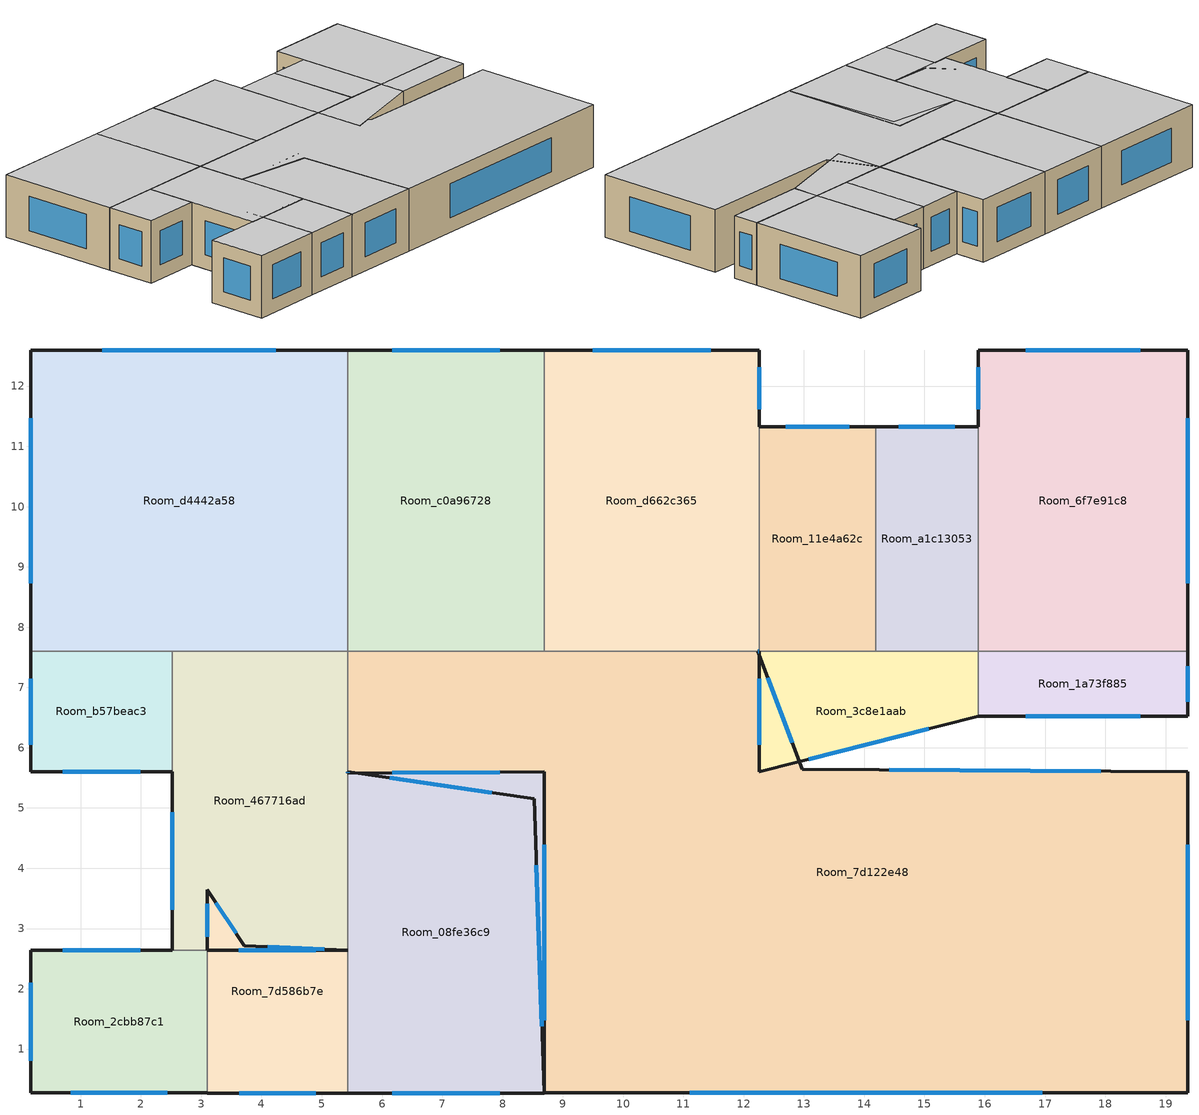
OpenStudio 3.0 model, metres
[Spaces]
Room_11e4a62c
 floor adiabatic (Generic Interior Floor): 14.19,11.33 14.19,7.6 12.26,7.6 12.26,11.33 z0
 wall outside: 14.19,11.33 12.26,11.33 z0:2.5
 wall to Room_3c8e1aab: 12.26,7.6 14.19,7.6 z0:2.5
 wall to Room_a1c13053: 14.19,7.6 14.19,11.33 z0:2.5
 wall to Room_d662c365: 12.26,11.33 12.26,7.6 z0:2.5
 window: 13.75,11.33 12.7,11.33 z0.57:1.93
 ceiling adiabatic (Generic Interior Ceiling): 14.19,7.6 14.19,11.33 12.26,11.33 12.26,7.6 z2.5
Room_a1c13053
 floor adiabatic (Generic Interior Floor): 15.89,11.33 15.89,7.6 14.19,7.6 14.19,11.33 z0
 wall outside: 15.89,11.33 14.19,11.33 z0:2.5
 wall to Room_3c8e1aab: 14.19,7.6 15.89,7.6 z0:2.5
 wall to Room_6f7e91c8: 15.89,7.6 15.89,11.33 z0:2.5
 window: 15.5,11.33 14.58,11.33 z0.57:1.93
 ceiling adiabatic (Generic Interior Ceiling): 15.89,7.6 15.89,11.33 14.19,11.33 14.19,7.6 z2.5
Room_d662c365
 floor adiabatic (Generic Interior Floor): 12.26,12.6 12.26,7.6 8.69,7.6 8.69,12.6 z0
 wall outside: 12.24,7.6 12.26,7.6 / 12.26,11.33 12.26,12.6 8.69,12.6 z0:2.5
 wall to Room_c0a96728: 8.69,12.6 8.69,7.6 z0:2.5
 wall to Room_7d122e48: 8.69,7.6 12.24,7.6 z0:2.5
 window: 12.24,7.6 12.25,7.6 / 12.26,11.62 12.26,12.31 / 11.45,12.6 9.5,12.6 z0.57:1.93
 ceiling adiabatic (Generic Interior Ceiling): 12.26,7.6 12.26,12.6 8.69,12.6 8.69,7.6 z2.5
Room_c0a96728
 floor adiabatic (Generic Interior Floor): 8.69,12.6 8.69,7.6 5.43,7.6 5.43,12.6 z0
 wall outside: 8.69,12.6 5.43,12.6 z0:2.5
 wall to Room_7d122e48: 5.43,7.6 8.69,7.6 z0:2.5
 wall to Room_d4442a58: 5.43,12.6 5.43,7.6 z0:2.5
 window: 7.95,12.6 6.17,12.6 z0.57:1.93
 ceiling adiabatic (Generic Interior Ceiling): 8.69,7.6 8.69,12.6 5.43,12.6 5.43,7.6 z2.5
Room_d4442a58
 floor adiabatic (Generic Interior Floor): 5.43,12.6 5.43,7.6 0.17,7.6 0.17,12.6 z0
 wall outside: 5.43,12.6 0.17,12.6 0.17,7.6 z0:2.5
 wall to Room_b57beac3: 0.17,7.6 2.52,7.6 z0:2.5
 wall to Room_467716ad: 2.52,7.6 5.43,7.6 z0:2.5
 window: 4.24,12.6 1.36,12.6 / 0.17,11.47 0.17,8.73 z0.57:1.93
 ceiling adiabatic (Generic Interior Ceiling): 5.43,7.6 5.43,12.6 0.17,12.6 0.17,7.6 z2.5
Room_6f7e91c8
 floor adiabatic (Generic Interior Floor): 19.37,12.6 19.37,7.6 15.89,7.6 15.89,12.6 z0
 wall outside: 19.37,7.6 19.37,12.6 15.89,12.6 15.89,11.33 z0:2.5
 wall to Room_1a73f885: 15.89,7.6 19.37,7.6 z0:2.5
 window: 19.37,8.73 19.37,11.47 / 18.58,12.6 16.68,12.6 / 15.89,12.31 15.89,11.62 z0.57:1.93
 ceiling adiabatic (Generic Interior Ceiling): 19.37,7.6 19.37,12.6 15.89,12.6 15.89,7.6 z2.5
Room_1a73f885
 floor adiabatic (Generic Interior Floor): 19.37,7.6 19.37,6.52 15.89,6.52 15.89,7.6 z0
 wall outside: 15.89,6.52 19.37,6.52 19.37,7.6 z0:2.5
 wall to Room_3c8e1aab: 15.89,7.6 15.89,6.52 z0:2.5
 window: 16.68,6.52 18.58,6.52 / 19.37,6.76 19.37,7.36 z0.57:1.93
 ceiling adiabatic (Generic Interior Ceiling): 19.37,6.52 19.37,7.6 15.89,7.6 15.89,6.52 z2.5
Room_3c8e1aab
 floor adiabatic (Generic Interior Floor): 15.89,7.6 15.89,6.52 12.26,5.6 12.26,7.6 z0
 wall outside: 12.26,7.6 12.26,5.6 15.89,6.52 z0:2.5
 window: 13.08,5.81 15.07,6.31 / 12.26,7.15 12.26,6.05 z0.57:1.93
 ceiling adiabatic (Generic Interior Ceiling): 12.26,5.6 15.89,6.52 15.89,7.6 12.26,7.6 z2.5
Room_b57beac3
 floor adiabatic (Generic Interior Floor): 2.52,7.6 2.52,5.6 0.17,5.6 0.17,7.6 z0
 wall outside: 0.17,7.6 0.17,5.6 2.52,5.6 z0:2.5
 wall to Room_467716ad: 2.52,5.6 2.52,7.6 z0:2.5
 window: 0.7,5.6 1.99,5.6 / 0.17,7.15 0.17,6.05 z0.57:1.93
 ceiling adiabatic (Generic Interior Ceiling): 2.52,5.6 2.52,7.6 0.17,7.6 0.17,5.6 z2.5
Room_467716ad
 floor adiabatic (Generic Interior Floor): 5.43,7.6 5.43,2.64 2.52,2.64 2.52,7.6 z0
 wall outside: 3.1,2.64 5.43,2.64 / 5.43,5.58 5.43,5.6 / 2.52,5.6 2.52,2.64 z0:2.5
 wall to Room_2cbb87c1: 2.52,2.64 3.1,2.64 z0:2.5
 wall to Room_08fe36c9: 5.43,2.64 5.43,5.58 z0:2.5
 wall to Room_7d122e48: 5.43,5.6 5.43,7.6 z0:2.5
 window: 3.63,2.64 4.9,2.64 / 5.43,5.58 5.43,5.6 / 2.52,4.93 2.52,3.31 z0.57:1.93
 ceiling adiabatic (Generic Interior Ceiling): 5.43,2.64 5.43,7.6 2.52,7.6 2.52,2.64 z2.5
Room_7d122e48
 floor adiabatic (Generic Interior Floor): 12.24,7.6 12.97,5.64 19.37,5.6 19.37,0.27 8.69,0.27 8.52,5.16 5.43,5.6 5.43,7.6 z0
 wall outside: 5.43,5.6 8.52,5.16 8.69,0.27 19.37,0.27 19.37,5.6 12.97,5.64 12.24,7.6 z0:2.5
 window: 6.13,5.5 7.82,5.26 / 8.56,4.05 8.65,1.38 / 11.11,0.27 16.95,0.27 / 19.37,1.48 19.37,4.39 / 17.92,5.61 14.42,5.63 / 12.8,6.09 12.4,7.16 z0.57:1.93
 ceiling adiabatic (Generic Interior Ceiling): 19.37,0.27 19.37,5.6 12.97,5.64 12.24,7.6 5.43,7.6 5.43,5.6 8.52,5.16 8.69,0.27 z2.5
Room_08fe36c9
 floor adiabatic (Generic Interior Floor): 8.69,5.6 8.69,0.27 5.43,0.27 5.43,5.58 z0
 wall outside: 5.43,0.27 8.69,0.27 8.69,5.6 5.43,5.58 z0:2.5
 wall to Room_7d586b7e: 5.43,2.64 5.43,0.27 z0:2.5
 window: 6.17,0.27 7.95,0.27 / 8.69,1.48 8.69,4.39 / 7.95,5.59 6.17,5.58 z0.57:1.93
 ceiling adiabatic (Generic Interior Ceiling): 8.69,0.27 8.69,5.6 5.43,5.58 5.43,0.27 z2.5
Room_7d586b7e
 floor adiabatic (Generic Interior Floor): 3.1,3.64 3.72,2.72 5.43,2.64 5.43,0.27 3.1,0.27 z0
 wall outside: 3.1,0.27 5.43,0.27 / 5.43,2.64 3.72,2.72 3.1,3.64 3.1,2.64 z0:2.5
 wall to Room_2cbb87c1: 3.1,2.64 3.1,0.27 z0:2.5
 window: 3.1,3.41 3.1,2.87 / 3.63,0.27 4.9,0.27 / 5.04,2.66 4.1,2.7 / 3.58,2.93 3.24,3.43 z0.57:1.93
 ceiling adiabatic (Generic Interior Ceiling): 5.43,0.27 5.43,2.64 3.72,2.72 3.1,3.64 3.1,0.27 z2.5
Room_2cbb87c1
 floor adiabatic (Generic Interior Floor): 3.1,2.64 3.1,0.27 0.17,0.27 0.17,2.64 z0
 wall outside: 2.52,2.64 0.17,2.64 0.17,0.27 3.1,0.27 z0:2.5
 window: 0.83,0.27 2.44,0.27 / 1.99,2.64 0.7,2.64 / 0.17,2.1 0.17,0.81 z0.57:1.93
 ceiling adiabatic (Generic Interior Ceiling): 3.1,0.27 3.1,2.64 0.17,2.64 0.17,0.27 z2.5
[Building]
Building 1: North Axis {deg}=-0; Default Construction Set=Default Generic Construction Set; Standards Building Type=MediumOffice
[Site]
Site 1: Terrain=City
[SizingPeriod:DesignDay] Barometric Pressure {Pa}=101253; Sky Clearness=0; Snow Indicator=0; Day of Month=21; Daylight Saving Time Indicator=0; Dry-Bulb Temperature Range Modifier Type=DefaultMultipliers
Name | Maximum Dry-Bulb Temperature {C} | Daily Dry-Bulb Temperature Range {deltaC} | Humidity Indicating Conditions at Maximum Dry-Bulb | Wind Speed {m/s} | Wind Direction {deg} | Month | Day Type | Humidity Indicating Type | Solar Model Indicator | ASHRAE Taub | ASHRAE Taud
Boston Logan IntL Arpt Ann Htg 99.6% Condns DB | -13.6 | 0 | -13.6 | 7.2 | 320 | 1 | WinterDesignDay | Wetbulb | ASHRAEClearSky
Boston Logan IntL Arpt Ann Hum_n 99.6% Condns DP=>MCDB | -12 | 0 | -24.4 | 7.2 | 320 | 1 | WinterDesignDay | Dewpoint | ASHRAEClearSky
Boston Logan IntL Arpt Ann Htg Wind 99.6% Condns WS=>MCDB | 2.1 | 0 | 2.1 | 14.1 | 320 | 1 | WinterDesignDay | Wetbulb | ASHRAEClearSky
Boston Logan IntL Arpt Ann Clg .4% Condns DB=>MWB | 32.7 | 8.4 | 22.9 | 6.3 | 270 | 7 | SummerDesignDay | Wetbulb | ASHRAETau | 0.488 | 1.95
Boston Logan IntL Arpt Ann Clg .4% Condns WB=>MDB | 30.2 | 8.4 | 24.6 | 6.3 | 270 | 7 | SummerDesignDay | Wetbulb | ASHRAETau | 0.488 | 1.95
Boston Logan IntL Arpt Ann Clg .4% Condns DP=>MDB | 27.3 | 8.4 | 22.8 | 6.3 | 270 | 7 | SummerDesignDay | Dewpoint | ASHRAETau | 0.488 | 1.95
Boston Logan IntL Arpt Ann Clg .4% Condns Enth=>MDB | 30.6 | 8.4 | 74100 | 6.3 | 270 | 7 | SummerDesignDay | Enthalpy | ASHRAETau | 0.488 | 1.95
[Material]
Name | Roughness | Thickness {m} | Conductivity {W/m-K} | Density {kg/m3} | Specific Heat {J/kg-K} | Thermal Absorptance | Solar Absorptance | Visible Absorptance
Generic Roof Membrane | MediumRough | 0.01 | 0.16 | 1120 | 1460 | 0.9 | 0.65 | 0.65
Generic Acoustic Tile | MediumSmooth | 0.02 | 0.06 | 368 | 590 | 0.9 | 0.2 | 0.2
Generic 25mm Wood | MediumSmooth | 0.0254 | 0.15 | 608 | 1630 | 0.9 | 0.5 | 0.5
Generic HW Concrete | MediumRough | 0.2 | 1.95 | 2240 | 900 | 0.9 | 0.8 | 0.8
Generic Gypsum Board | MediumSmooth | 0.0127 | 0.16 | 800 | 1090 | 0.9 | 0.5 | 0.5
Generic Wall Air Gap | Smooth | 0.1 | 0.667 | 1.28 | 1000 | 0.9 | 0.7 | 0.7
Generic Ceiling Air Gap | Smooth | 0.1 | 0.556 | 1.28 | 1000 | 0.9 | 0.7 | 0.7
Generic Brick | MediumRough | 0.1 | 0.9 | 1920 | 790 | 0.9 | 0.65 | 0.65
Generic 50mm Insulation; Generic 25mm Insulation | MediumRough | 0.05 | 0.03 | 43 | 1210 | 0.9 | 0.7 | 0.7
Generic Painted Metal | Smooth | 0.0015 | 45 | 7690 | 410 | 0.9 | 0.5 | 0.5
Generic LW Concrete | MediumRough | 0.1 | 0.53 | 1280 | 840 | 0.9 | 0.8 | 0.8
Material 1 | Smooth | 0.1 | 0.1 | 0.1 | 100 |  | 0.65 | 0.65
[WindowMaterial:Gas]
Generic Window Air Gap: Gas Type=Air; Thickness {m}=0.0127
[WindowMaterial:Glazing] Optical Data Type=SpectralAverage; Thickness {m}=0.006; Infrared Transmittance at Normal Incidence=0; Front Side Infrared Hemispherical Emissivity=0.84; Conductivity {W/m-K}=1; Dirt Correction Factor for Solar and Visible Transmittance=1; Solar Diffusing=No
Name | Solar Transmittance at Normal Incidence | Front Side Solar Reflectance at Normal Incidence | Back Side Solar Reflectance at Normal Incidence | Visible Transmittance at Normal Incidence | Front Side Visible Reflectance at Normal Incidence | Back Side Visible Reflectance at Normal Incidence | Back Side Infrared Hemispherical Emissivity
Generic Low-e Glass | 0.45 | 0.36 | 0.36 | 0.71 | 0.21 | 0.21 | 0.047
Generic Clear Glass | 0.77 | 0.07 | 0.07 | 0.88 | 0.08 | 0.08 | 0.84
[Construction]
Generic Interior Door: Generic 25mm Wood
Generic Single Pane: Generic Clear Glass
Generic Shade: Material 1
Generic Interior Ceiling: Generic LW Concrete, Generic Ceiling Air Gap, Generic Acoustic Tile
Generic Interior Wall: Generic Gypsum Board, Generic Wall Air Gap, Generic Gypsum Board
Generic Exposed Floor: Generic Painted Metal, Generic Ceiling Air Gap, Generic 50mm Insulation, Generic LW Concrete
Generic Interior Floor: Generic Acoustic Tile, Generic Ceiling Air Gap, Generic LW Concrete
Generic Ground Slab: Generic 50mm Insulation, Generic HW Concrete
Generic Roof: Generic Roof Membrane, Generic 50mm Insulation, Generic LW Concrete, Generic Ceiling Air Gap, Generic Acoustic Tile
Generic Exterior Wall: Generic Brick, Generic LW Concrete, Generic 50mm Insulation, Generic Wall Air Gap, Generic Gypsum Board
Generic Underground Wall: Generic 50mm Insulation, Generic HW Concrete, Generic Wall Air Gap, Generic Gypsum Board
Generic Underground Roof: Generic 50mm Insulation, Generic HW Concrete, Generic Ceiling Air Gap, Generic Acoustic Tile
Generic Double Pane: Generic Low-e Glass, Generic Window Air Gap, Generic Clear Glass
Generic Exterior Door: Generic Painted Metal, Generic 25mm Insulation, Generic Painted Metal
[Construction:AirBoundary]
Generic Air Boundary: GroupedZones, GroupedZones, None, 0
[DefaultConstructionSet]
Default Generic Construction Set: Default Exterior Surface Constructions=Default Surface Constructions 2; Default Interior Surface Constructions=Default Surface Constructions 1; Default Ground Contact Surface Constructions=Default Surface Constructions 3; Default Exterior SubSurface Constructions=Default Sub Surface Constructions 2; Default Interior SubSurface Constructions=Default Sub Surface Constructions 1; Interior Partition Construction=Generic Air Boundary; Space Shading Construction=Generic Shade; Adiabatic Surface Construction=Generic Interior Wall
[DefaultSurfaceConstructions]
Name | Floor Construction | Wall Construction | Roof Ceiling Construction
Default Surface Constructions 1 | Generic Interior Floor | Generic Interior Wall | Generic Interior Ceiling
Default Surface Constructions 2 | Generic Exposed Floor | Generic Exterior Wall | Generic Roof
Default Surface Constructions 3 | Generic Ground Slab | Generic Underground Wall | Generic Underground Roof
[DefaultSubSurfaceConstructions]
Name | Fixed Window Construction | Operable Window Construction | Door Construction | Glass Door Construction | Overhead Door Construction | Skylight Construction
Default Sub Surface Constructions 1 | Generic Single Pane | Generic Single Pane | Generic Interior Door | Generic Single Pane
Default Sub Surface Constructions 2 | Generic Double Pane | Generic Double Pane | Generic Exterior Door | Generic Double Pane | Generic Exterior Door | Generic Double Pane
[SpaceType]
Generic Office Program: Design Specification Outdoor Air Object=Generic Office Ventilation
[People:Definition]
Generic Office People: Number of People Calculation Method=People/Area; People per Space Floor Area {person/m2}=0.0565; Fraction Radiant=0.3; Sensible Heat Fraction=Autocalculate
[People]
Generic Office People: People Definition=Generic Office People; Space or SpaceType=Generic Office Program; Number of People Schedule=Generic Office Occupancy; Activity Level Schedule=Seated Adult Activity; Multiplier=1
[Lights:Definition]
Generic Office Lighting: Design Level Calculation Method=Watts/Area; Watts per Space Floor Area {W/m2}=10.55; Fraction Radiant=0.7; Fraction Visible=0.2; Return Air Fraction=0
[Lights]
Generic Office Lighting: Lights Definition=Generic Office Lighting; Space or SpaceType=Generic Office Program; Schedule=Generic Office Lighting; Fraction Replaceable=1
[ElectricEquipment:Definition]
Generic Office Equipment: Design Level Calculation Method=Watts/Area; Watts per Space Floor Area {W/m2}=10.33; Fraction Latent=0; Fraction Radiant=0.5; Fraction Lost=0
[ElectricEquipment]
Generic Office Equipment: Electric Equipment Definition=Generic Office Equipment; Space or SpaceType=Generic Office Program; Schedule=Generic Office Equipment
[SpaceInfiltration:DesignFlowRate]
Generic Office Infiltration: Space or SpaceType=Generic Office Program; Schedule=Generic Office Infiltration; Design Flow Rate Calculation Method=Flow/ExteriorArea; Flow per Exterior Surface Area {m3/s-m2}=0.0002266; Constant Term Coefficient=1; Temperature Term Coefficient=0; Velocity Term Coefficient=0
[DesignSpecification:OutdoorAir]
Generic Office Ventilation: Outdoor Air Flow per Person {m3/s-person}=0.00236; Outdoor Air Flow per Floor Area {m3/s-m2}=0.000305; Outdoor Air Flow Rate {m3/s}=0; Outdoor Air Flow Air Changes per Hour {1/hr}=0
[Space] Space Type=Generic Office Program; Building Story=Story_5188724f
Name | Thermal Zone
Room_11e4a62c | Room_11e4a62c
Room_a1c13053 | Room_a1c13053
Room_d662c365 | Room_d662c365
Room_c0a96728 | Room_c0a96728
Room_d4442a58 | Room_d4442a58
Room_6f7e91c8 | Room_6f7e91c8
Room_1a73f885 | Room_1a73f885
Room_3c8e1aab | Room_3c8e1aab
Room_b57beac3 | Room_b57beac3
Room_467716ad | Room_467716ad
Room_7d122e48 | Room_7d122e48
Room_08fe36c9 | Room_08fe36c9
Room_7d586b7e | Room_7d586b7e
Room_2cbb87c1 | Room_2cbb87c1
[ThermalZone] Use Ideal Air Loads=No
Name | Thermostat
Room_11e4a62c | Thermostat Setpoint Dual Setpoint 1
Room_a1c13053 | Thermostat Setpoint Dual Setpoint 2
Room_d662c365 | Thermostat Setpoint Dual Setpoint 3
Room_c0a96728 | Thermostat Setpoint Dual Setpoint 4
Room_d4442a58 | Thermostat Setpoint Dual Setpoint 5
Room_6f7e91c8 | Thermostat Setpoint Dual Setpoint 6
Room_1a73f885 | Thermostat Setpoint Dual Setpoint 7
Room_3c8e1aab | Thermostat Setpoint Dual Setpoint 8
Room_b57beac3 | Thermostat Setpoint Dual Setpoint 9
Room_467716ad | Thermostat Setpoint Dual Setpoint 10
Room_7d122e48 | Thermostat Setpoint Dual Setpoint 11
Room_08fe36c9 | Thermostat Setpoint Dual Setpoint 12
Room_7d586b7e | Thermostat Setpoint Dual Setpoint 13
Room_2cbb87c1 | Thermostat Setpoint Dual Setpoint 14
[Sizing:Zone] Zone Cooling Design Supply Air Temperature Input Method=SupplyAirTemperature; Zone Cooling Design Supply Air Temperature {C}=14; Zone Cooling Design Supply Air Temperature Difference {deltaC}=11.11; Zone Heating Design Supply Air Temperature Input Method=SupplyAirTemperature; Zone Heating Design Supply Air Temperature {C}=40; Zone Heating Design Supply Air Temperature Difference {deltaC}=11.11; Zone Cooling Design Supply Air Humidity Ratio {kg-H2O/kg-air}=0.0085; Zone Heating Design Supply Air Humidity Ratio {kg-H2O/kg-air}=0.008; Cooling Design Air Flow Method=DesignDay; Heating Design Air Flow Method=DesignDay; Account for Dedicated Outdoor Air System=No; Dedicated Outdoor Air System Control Strategy=NeutralSupplyAir; Dedicated Outdoor Air Low Setpoint Temperature for Design {C}=autosize; Dedicated Outdoor Air High Setpoint Temperature for Design {C}=autosize
Room_11e4a62c; Room_a1c13053; Room_d662c365; Room_c0a96728; Room_d4442a58; Room_6f7e91c8; Room_1a73f885; Room_3c8e1aab; Room_b57beac3; Room_467716ad; Room_7d122e48; Room_08fe36c9; Room_7d586b7e; Room_2cbb87c1
[Zone equipment]
Room_11e4a62c: Room_11e4a62c Ideal Loads Air System
Room_a1c13053: Room_a1c13053 Ideal Loads Air System
Room_d662c365: Room_d662c365 Ideal Loads Air System
Room_c0a96728: Room_c0a96728 Ideal Loads Air System
Room_d4442a58: Room_d4442a58 Ideal Loads Air System
Room_6f7e91c8: Room_6f7e91c8 Ideal Loads Air System
Room_1a73f885: Room_1a73f885 Ideal Loads Air System
Room_3c8e1aab: Room_3c8e1aab Ideal Loads Air System
Room_b57beac3: Room_b57beac3 Ideal Loads Air System
Room_467716ad: Room_467716ad Ideal Loads Air System
Room_7d122e48: Room_7d122e48 Ideal Loads Air System
Room_08fe36c9: Room_08fe36c9 Ideal Loads Air System
Room_7d586b7e: Room_7d586b7e Ideal Loads Air System
Room_2cbb87c1: Room_2cbb87c1 Ideal Loads Air System
[BuildingStory]
Story_5188724f
[ThermostatSetpoint:DualSetpoint] Heating Setpoint Temperature Schedule=Generic Office Heating; Cooling Setpoint Temperature Schedule=Generic Office Cooling
Thermostat Setpoint Dual Setpoint 1; Thermostat Setpoint Dual Setpoint 2; Thermostat Setpoint Dual Setpoint 3; Thermostat Setpoint Dual Setpoint 4; Thermostat Setpoint Dual Setpoint 5; Thermostat Setpoint Dual Setpoint 6; Thermostat Setpoint Dual Setpoint 7; Thermostat Setpoint Dual Setpoint 8; Thermostat Setpoint Dual Setpoint 9; Thermostat Setpoint Dual Setpoint 10; Thermostat Setpoint Dual Setpoint 11; Thermostat Setpoint Dual Setpoint 12; Thermostat Setpoint Dual Setpoint 13; Thermostat Setpoint Dual Setpoint 14
[ZoneHVAC:IdealLoadsAirSystem] Maximum Heating Supply Air Temperature {C}=50; Minimum Cooling Supply Air Temperature {C}=13; Heating Limit=LimitCapacity; Maximum Sensible Heating Capacity {W}=autosize; Cooling Limit=LimitFlowRateAndCapacity; Maximum Cooling Air Flow Rate {m3/s}=autosize; Maximum Total Cooling Capacity {W}=autosize; Demand Controlled Ventilation Type=None; Outdoor Air Economizer Type=DifferentialDryBulb; Sensible Heat Recovery Effectiveness=0; Latent Heat Recovery Effectiveness=0
Room_11e4a62c Ideal Loads Air System; Room_a1c13053 Ideal Loads Air System; Room_d662c365 Ideal Loads Air System; Room_c0a96728 Ideal Loads Air System; Room_d4442a58 Ideal Loads Air System; Room_6f7e91c8 Ideal Loads Air System; Room_1a73f885 Ideal Loads Air System; Room_3c8e1aab Ideal Loads Air System; Room_b57beac3 Ideal Loads Air System; Room_467716ad Ideal Loads Air System; Room_7d122e48 Ideal Loads Air System; Room_08fe36c9 Ideal Loads Air System; Room_7d586b7e Ideal Loads Air System; Room_2cbb87c1 Ideal Loads Air System
[Schedule:Ruleset]
Name | Default Day Schedule | Summer Design Day Schedule | Winter Design Day Schedule | Holiday Schedule
Generic Office Infiltration | Schedule Day 1 | OfficeMedium INFIL_SCH_PNNL_Wkdy_SmrDsn 1 | OfficeMedium INFIL_SCH_PNNL_Sat_WntrDsn 1 | OfficeMedium INFIL_SCH_PNNL_Default 1
Generic Office Heating | Schedule Day 4 | OfficeMedium HTGSETP_SCH_YES_OPTIMUM_Default_SmrDsn 1 | OfficeMedium HTGSETP_SCH_YES_OPTIMUM_WntrDsn 1 | OfficeMedium HTGSETP_SCH_YES_OPTIMUM_Default 1
Generic Office Equipment | Schedule Day 7 | OfficeMedium BLDG_EQUIP_SCH_2013_SmrDsn 1 | OfficeMedium BLDG_EQUIP_SCH_2013_WntrDsn 1 | OfficeMedium BLDG_EQUIP_SCH_2013_Sat 1
Generic Office Cooling | Schedule Day 10 | OfficeMedium CLGSETP_SCH_YES_OPTIMUM_SmrDsn 1 | OfficeMedium CLGSETP_SCH_YES_OPTIMUM_Default_WntrDsn 1 | OfficeMedium CLGSETP_SCH_YES_OPTIMUM_Default 1
Seated Adult Activity | Schedule Day 13
Generic Office Lighting | Schedule Day 14 | OfficeMedium BLDG_LIGHT_SCH_2013_SmrDsn 1 | OfficeMedium BLDG_LIGHT_SCH_2013_WntrDsn 1 | OfficeMedium BLDG_LIGHT_SCH_2013_Sat 1
Generic Office Occupancy | Schedule Day 17 | OfficeMedium BLDG_OCC_SCH_SmrDsn 1 | OfficeMedium BLDG_OCC_SCH_WntrDsn 1 | OfficeMedium BLDG_OCC_SCH_Default 1
[Schedule:Day]
Schedule Day 1; OfficeMedium INFIL_SCH_PNNL_Default 1; OfficeMedium BLDG_EQUIP_SCH_2013_SmrDsn 1; OfficeMedium BLDG_LIGHT_SCH_2013_SmrDsn 1: 24, 0, 1
OfficeMedium INFIL_SCH_PNNL_Wkdy_SmrDsn 1; Schedule Day 2: 6, 0, 1, 22, 0, 0.25, 24, 0, 1
OfficeMedium INFIL_SCH_PNNL_Sat_WntrDsn 1; Schedule Day 3: 6, 0, 1, 18, 0, 0.25, 24, 0, 1
Schedule Day 4; OfficeMedium HTGSETP_SCH_YES_OPTIMUM_Default 1; OfficeMedium HTGSETP_SCH_YES_OPTIMUM_Default_SmrDsn 1: 24, 0, 15.6
OfficeMedium HTGSETP_SCH_YES_OPTIMUM_WntrDsn 1: 5, 0, 15.6, 6, 0, 17.6, 7, 0, 19.6, 22, 0, 21, 24, 0, 15.6
Schedule Day 5: 5, 0, 15.6, 6, 0, 17.8, 7, 0, 20, 22, 0, 21, 24, 0, 15.6
Schedule Day 6: 5, 0, 15.6, 6, 0, 17.8, 7, 0, 20, 17, 0, 21, 24, 0, 15.6
Schedule Day 7: 6, 0, 0.230755, 18, 0, 0.288107, 24, 0, 0.230755
OfficeMedium BLDG_EQUIP_SCH_2013_Sat 1; Schedule Day 9: 6, 0, 0.230755, 8, 0, 0.381235, 12, 0, 0.476543, 17, 0, 0.33358, 19, 0, 0.285926, 24, 0, 0.230755
OfficeMedium BLDG_EQUIP_SCH_2013_WntrDsn 1; OfficeMedium BLDG_LIGHT_SCH_2013_WntrDsn 1; OfficeMedium BLDG_OCC_SCH_WntrDsn 1: 24, 0, 0
Schedule Day 8: 6, 0, 0.307674, 8, 0, 0.381235, 12, 0, 0.857778, 13, 0, 0.76247, 17, 0, 0.857778, 18, 0, 0.476543, 24, 0, 0.381235
Schedule Day 10; OfficeMedium CLGSETP_SCH_YES_OPTIMUM_Default 1; OfficeMedium CLGSETP_SCH_YES_OPTIMUM_Default_WntrDsn 1: 24, 0, 26.7
OfficeMedium CLGSETP_SCH_YES_OPTIMUM_SmrDsn 1: 5, 0, 26.7, 6, 0, 25.7, 7, 0, 25, 22, 0, 24, 24, 0, 26.7
Schedule Day 11: 5, 0, 26.7, 6, 0, 25.6, 7, 0, 25, 22, 0, 24, 24, 0, 26.7
Schedule Day 12: 5, 0, 26.7, 6, 0, 25.7, 7, 0, 25, 17, 0, 24, 24, 0, 26.7
Schedule Day 13: 24, 0, 120
Schedule Day 14: 6, 0, 0.05, 18, 0, 0.0431163, 24, 0, 0.05
OfficeMedium BLDG_LIGHT_SCH_2013_Sat 1; Schedule Day 16: 6, 0, 0.05, 8, 0, 0.0862326, 12, 0, 0.258698, 17, 0, 0.129349, 19, 0, 0.0431163, 24, 0, 0.05
Schedule Day 15: 5, 0, 0.05, 6, 0, 0.1, 7, 0, 0.0862326, 8, 0, 0.258698, 17, 0, 0.776093, 18, 0, 0.431163, 20, 0, 0.258698, 22, 0, 0.172465, 23, 0, 0.0862326, 24, 0, 0.0431163
Schedule Day 17; OfficeMedium BLDG_OCC_SCH_Default 1: 6, 0, 0, 18, 0, 0.05, 24, 0, 0
OfficeMedium BLDG_OCC_SCH_SmrDsn 1: 6, 0, 0, 22, 0, 1, 24, 0, 0.05
Schedule Day 18: 6, 0, 0, 7, 0, 0.1, 8, 0, 0.2, 12, 0, 0.95, 13, 0, 0.5, 17, 0, 0.95, 18, 0, 0.3, 22, 0, 0.1, 24, 0, 0.05
Schedule Day 19: 6, 0, 0, 8, 0, 0.1, 12, 0, 0.3, 17, 0, 0.1, 19, 0, 0.05, 24, 0, 0
[Schedule:Rule] Apply Sunday=No; Date Specification Type=DateRange; Start Month=1; Start Day=1; End Month=12; End Day=31
Name | Schedule Ruleset | Rule Order | Day Schedule | Apply Monday | Apply Tuesday | Apply Wednesday | Apply Thursday | Apply Friday | Apply Saturday
Schedule Rule 1 | Generic Office Infiltration | 0 | Schedule Day 2 | Yes | Yes | Yes | Yes | Yes | No
Schedule Rule 2 | Generic Office Infiltration | 1 | Schedule Day 3 | No | No | No | No | No | Yes
Schedule Rule 3 | Generic Office Heating | 0 | Schedule Day 5 | Yes | Yes | Yes | Yes | Yes | No
Schedule Rule 4 | Generic Office Heating | 1 | Schedule Day 6 | No | No | No | No | No | Yes
Schedule Rule 5 | Generic Office Equipment | 0 | Schedule Day 8 | Yes | Yes | Yes | Yes | Yes | No
Schedule Rule 6 | Generic Office Equipment | 1 | Schedule Day 9 | No | No | No | No | No | Yes
Schedule Rule 7 | Generic Office Cooling | 0 | Schedule Day 11 | Yes | Yes | Yes | Yes | Yes | No
Schedule Rule 8 | Generic Office Cooling | 1 | Schedule Day 12 | No | No | No | No | No | Yes
Schedule Rule 9 | Generic Office Lighting | 0 | Schedule Day 15 | Yes | Yes | Yes | Yes | Yes | No
Schedule Rule 10 | Generic Office Lighting | 1 | Schedule Day 16 | No | No | No | No | No | Yes
Schedule Rule 11 | Generic Office Occupancy | 0 | Schedule Day 18 | Yes | Yes | Yes | Yes | Yes | No
Schedule Rule 12 | Generic Office Occupancy | 1 | Schedule Day 19 | No | No | No | No | No | Yes
